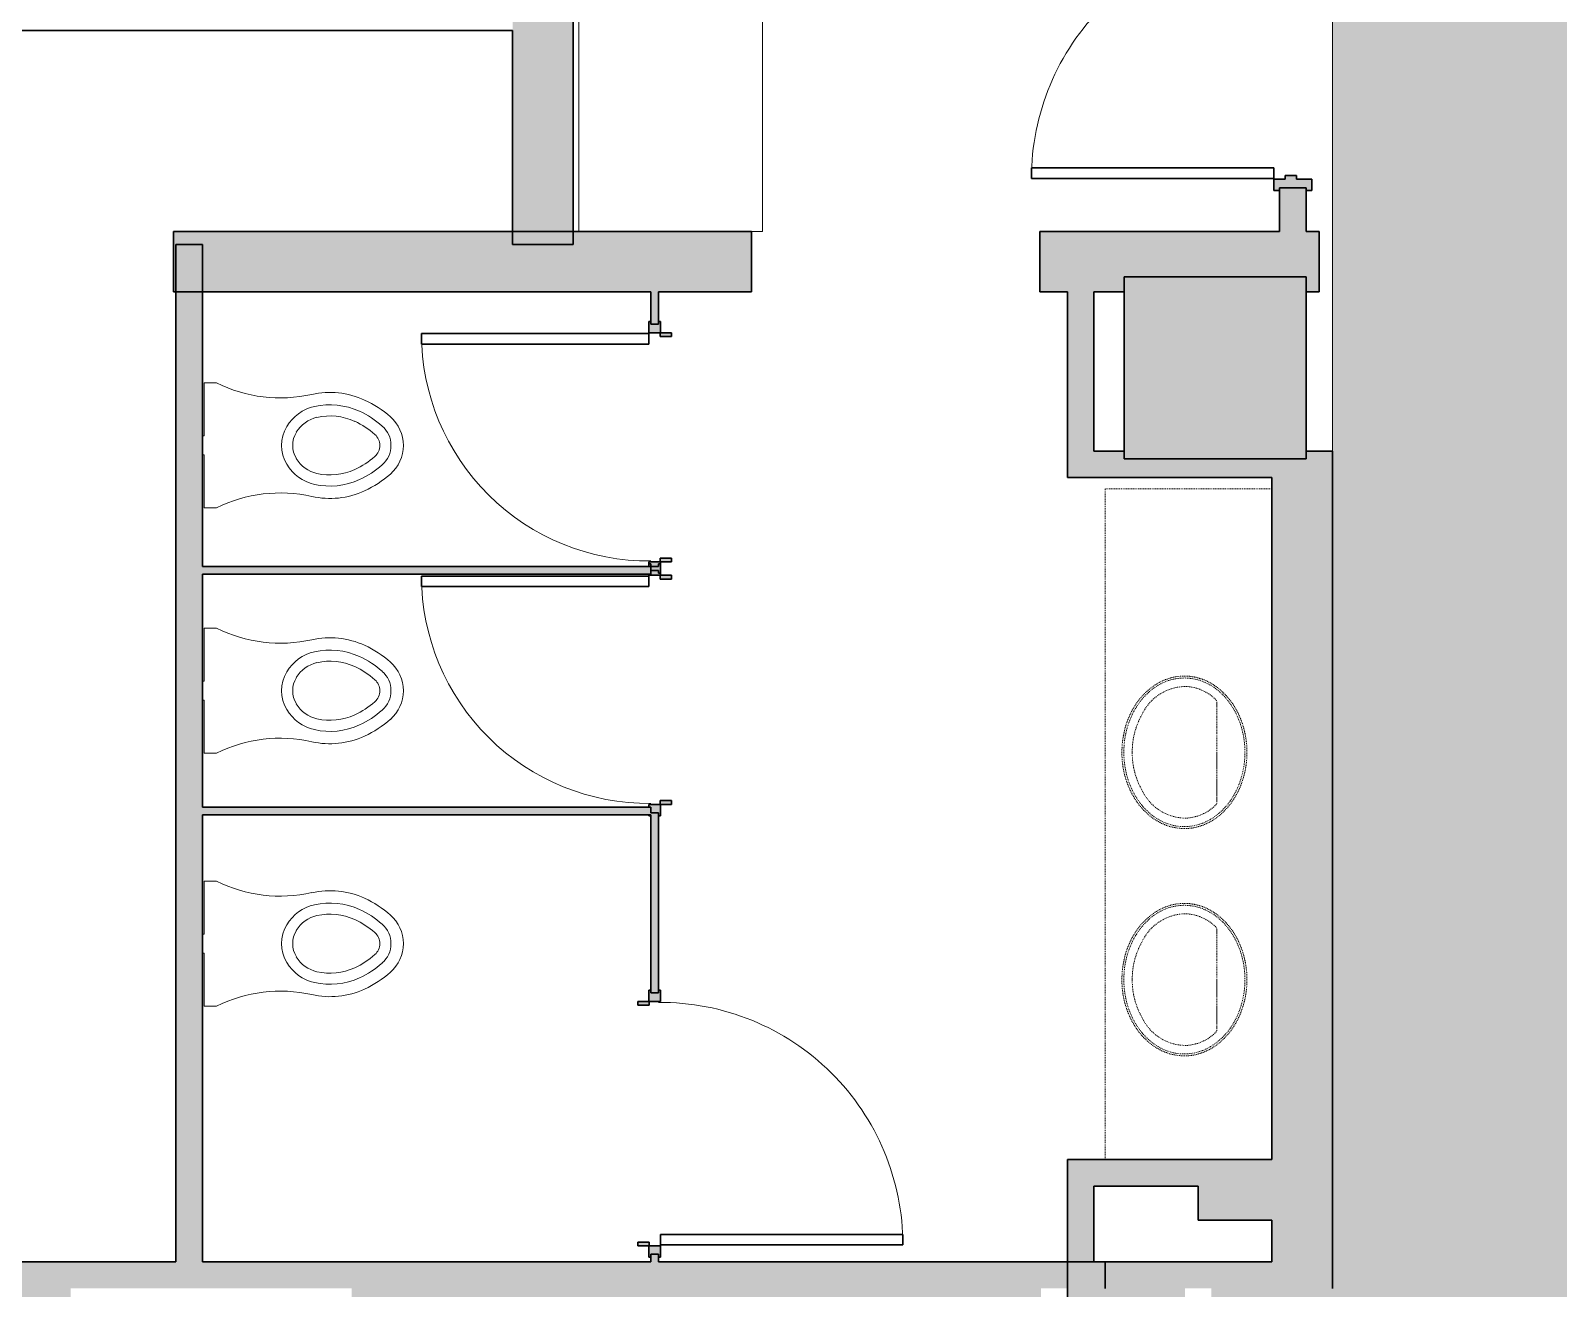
# Model space of a CAD drawing. Header units: inches. Extents: x -3744 to 107, y 238 to 2359.
# Drawn here: x -889.6 to -687.9, y 1429.9 to 1595.9 of the extents above; entities that cross this region are included whole.
import ezdxf

# ---------------------------------------------------------------- set-up
doc = ezdxf.new("R2010")
doc.units = ezdxf.units.IN
doc.header["$MEASUREMENT"] = 0
doc.linetypes.add('Demolished', pattern=[0.1875, 0.125, -0.0625])
doc.linetypes.add('IMPORT-CENTER2 _2_', pattern=[1.125, 0.75, -0.125, 0.125, -0.125])
for name, color, linetype, lineweight in [('A-DETL-GENF', 92, 'Continuous', 9), ('A-DETL-THIN', 151, 'Continuous', 9), ('A-DOOR', 31, 'Continuous', 18), ('A-Grid', 7, 'IMPORT-CENTER2 _2_', 9), ('A-WALL', 113, 'Continuous', 18), ('A-WALL-PATT', 111, 'Continuous', 18), ('core model_dwg', 8, 'Continuous', 9), ('I-WALL', 2, 'Demolished', 9), ('P-SANR-FIXT', 6, 'Demolished', 9), ('Q-CASE', 31, 'Demolished', 9), ('S-COLS', 52, 'Continuous', 18)]:
    doc.layers.add(name, color=color, linetype=linetype, lineweight=lineweight)

# ---------------------------------------------------------------- blocks, each defined once
blk = doc.blocks.new('Concrete-Rectangular-Column - 24 x 24-6974123-Level 05  DEMOLITION')
at = {"layer": 'S-COLS', "lineweight": 9}
blk.add_hatch(color=7, dxfattribs=at).paths.add_polyline_path([(12, -12), (12, 12), (-12, 12), (-12, -12), (7, -12)], flags=0)
at = {"layer": 'S-COLS', "color": 8, "lineweight": 30}
for p, q in [((12, 12), (-12, 12)), ((-12, 12), (-12, -12)), ((12, -12), (12, 12)), ((-12, -12), (12, -12))]:
    blk.add_line(p, q, dxfattribs=at)
blk = doc.blocks.new('Door - Single - Solid Door 3-V4-Level 05  DEMOLITION')
at = {"layer": 'A-DOOR'}
h = blk.add_hatch(color=10, dxfattribs=at)
h.paths.add_polyline_path([(-13.63, -0.86), (-12.13, -0.86), (-12.13, 0.64), (-11.63, 0.64), (-11.63, 2.14), (-12.13, 2.14), (-12.13, 0.68), (-13.63, 0.68), (-13.63, 0.41), (-13.26, 0.41), (-13.26, -0.59), (-13.63, -0.59)], flags=0)
h.paths.add_polyline_path([(19.62, 0.74), (19.62, 0.64), (20.12, 0.64), (20.12, -0.86), (21.62, -0.86), (21.62, -0.59), (21.24, -0.59), (21.24, 0.41), (21.62, 0.41), (21.62, 0.68), (20.12, 0.68), (20.12, 2.14), (19.62, 2.14)], flags=0)
at = {"layer": 'A-DOOR', "color": 8, "lineweight": 30}
for p, q in [((-12.13, 2.14), (-11.63, 2.14)), ((-12.13, 0.68), (-12.13, 2.14)), ((-11.63, 2.14), (-11.63, 0.64)), ((19.62, 2.14), (20.12, 2.14)), ((19.62, 0.64), (19.62, 2.14)), ((20.12, 2.14), (20.12, 0.68)), ((-13.63, 0.68), (-12.13, 0.68)), ((-13.63, 0.41), (-13.63, 0.68)), ((-12.13, 0.64), (-12.13, -0.86)), ((-11.63, 0.64), (-12.13, 0.64)), ((20.12, 0.64), (19.62, 0.64)), ((20.12, 0.68), (21.62, 0.68)), ((20.12, -0.86), (20.12, 0.64)), ((21.62, 0.68), (21.62, 0.41)), ((-13.63, -0.86), (-13.63, -0.59)), ((-12.13, -0.86), (-13.63, -0.86)), ((-10.63, -0.86), (-12.01, -0.86)), ((-12.01, -0.86), (-12.01, -32.86)), ((-10.63, -32.86), (-10.63, -0.86)), ((21.62, -0.86), (20.12, -0.86)), ((21.62, -0.59), (21.62, -0.86)), ((-12.01, -32.86), (-10.63, -32.86))]:
    blk.add_line(p, q, dxfattribs=at)
at = {"layer": 'A-DOOR', "lineweight": 9}
blk.add_arc((-12.01, -0.86), 32, 270, 0.5, dxfattribs=at)
blk = doc.blocks.new('Door - Single - Solid Door 4-V9-Level 05  DEMOLITION')
at = {"layer": 'A-DOOR'}
h = blk.add_hatch(color=10, dxfattribs=at)
h.paths.add_polyline_path([(20.62, 0.41), (20.62, 0.68), (19.12, 0.68), (19.12, 2.14), (18.62, 2.14), (18.62, 0.64), (19.12, 0.64), (19.12, -0.86), (19.49, -0.86), (19.49, -0.59), (20.24, -0.59), (20.24, 0.41), (20.49, 0.41)], flags=0)
h.paths.add_polyline_path([(20.62, -0.59), (20.49, -0.59), (20.49, -0.86), (20.62, -0.86)], flags=0)
h.paths.add_polyline_path([(-10.63, 2.14), (-11.13, 2.14), (-11.13, 0.68), (-12.63, 0.68), (-12.45, 0.55), (-12.01, 0.46), (-12.26, 0.41), (-12.26, -0.04), (-12.01, -0.32), (-12.26, -0.59), (-11.26, -0.59), (-11.26, -0.86), (-11.13, -0.86), (-11.13, 0.64), (-10.63, 0.64)], flags=0)
h.paths.add_polyline_path([(-11.51, 0.59), (-11.56, 0.55), (-11.76, 0.53)], flags=0)
h.paths.add_polyline_path([(-12.26, -0.86), (-12.26, -0.71), (-12.51, -0.77), (-12.63, -0.86), (-12.5, -0.86)], flags=0)
at = {"layer": 'A-DOOR', "color": 8, "lineweight": 30}
for p, q in [((-11.13, 2.14), (-10.63, 2.14)), ((-11.13, 0.68), (-11.13, 2.14)), ((-10.63, 2.14), (-10.63, 0.64)), ((18.62, 2.14), (19.12, 2.14)), ((18.62, 0.64), (18.62, 2.14)), ((19.12, 2.14), (19.12, 0.68)), ((-12.63, 0.68), (-11.13, 0.68)), ((-12.63, 0.41), (-12.63, 0.68)), ((-12.26, 0.41), (-12.63, 0.41)), ((-12.26, -0.59), (-12.26, 0.41)), ((-11.13, 0.64), (-11.13, -0.86)), ((-10.63, 0.64), (-11.13, 0.64)), ((19.12, 0.64), (18.62, 0.64)), ((19.12, 0.68), (20.62, 0.68)), ((19.12, -0.86), (19.12, 0.64)), ((20.62, 0.68), (20.62, 0.41)), ((-12.63, -0.59), (-12.26, -0.59)), ((-12.63, -0.86), (-12.63, -0.59)), ((-12.26, -0.86), (-12.63, -0.86)), ((-11.13, -0.86), (-11.26, -0.86)), ((-9.63, -0.86), (-11.01, -0.86)), ((-11.01, -0.86), (-11.01, -30.86)), ((-9.63, -30.86), (-9.63, -0.86)), ((19.49, -0.86), (19.12, -0.86)), ((20.62, -0.86), (20.49, -0.86)), ((20.62, -0.59), (20.62, -0.86)), ((-11.01, -30.86), (-9.63, -30.86))]:
    blk.add_line(p, q, dxfattribs=at)
at = {"layer": 'A-DOOR', "lineweight": 9}
blk.add_arc((-11.01, -0.86), 30, 270, 0.5, dxfattribs=at)
blk = doc.blocks.new('Door - Single - Solid Door 4-V10-Level 05  DEMOLITION')
at = {"layer": 'A-DOOR'}
h = blk.add_hatch(color=10, dxfattribs=at)
h.paths.add_polyline_path([(19.99, 0.46), (19.49, 0.59), (19.37, 0.68), (19.12, 0.68), (19.12, 2.14), (18.62, 2.14), (18.62, 0.64), (19.12, 0.64), (19.12, -0.86), (19.37, -0.86), (19.49, -0.77), (19.74, -0.71), (19.74, -0.59), (19.99, -0.32), (19.74, -0.04), (19.74, 0.41)], flags=0)
h.paths.add_polyline_path([(-10.63, 2.14), (-11.13, 2.14), (-11.13, 0.68), (-12.63, 0.68), (-12.63, 0.41), (-12.26, 0.41), (-12.26, -0.59), (-12.63, -0.59), (-12.63, -0.86), (-11.13, -0.86), (-11.13, 0.64), (-10.63, 0.64)], flags=0)
at = {"layer": 'A-DOOR', "color": 8, "lineweight": 30}
for p, q in [((-11.13, 2.14), (-10.63, 2.14)), ((-11.13, 0.68), (-11.13, 2.14)), ((-10.63, 2.14), (-10.63, 0.64)), ((18.62, 2.14), (19.12, 2.14)), ((18.62, 0.64), (18.62, 2.14)), ((19.12, 2.14), (19.12, 0.68)), ((-12.63, 0.68), (-11.13, 0.68)), ((-12.63, 0.41), (-12.63, 0.68)), ((-11.13, 0.64), (-11.13, -0.86)), ((-10.63, 0.64), (-11.13, 0.64)), ((19.12, 0.64), (18.62, 0.64)), ((19.12, 0.68), (20.62, 0.68)), ((19.12, -0.86), (19.12, 0.64)), ((20.24, 0.41), (20.24, -0.59)), ((20.62, 0.41), (20.24, 0.41)), ((20.62, 0.68), (20.62, 0.41)), ((-12.63, -0.86), (-12.63, -0.59)), ((-11.13, -0.86), (-12.63, -0.86)), ((-9.63, -0.86), (-11.01, -0.86)), ((-11.01, -0.86), (-11.01, -30.86)), ((-9.63, -30.86), (-9.63, -0.86)), ((19.74, -0.86), (19.12, -0.86)), ((-11.01, -30.86), (-9.63, -30.86))]:
    blk.add_line(p, q, dxfattribs=at)
at = {"layer": 'A-DOOR', "lineweight": 9}
blk.add_arc((-11.01, -0.86), 30, 270, 0.5, dxfattribs=at)
blk = doc.blocks.new('P-Toilet-Wall-3D - Wall Mount-V12-Level 05  DEMOLITION')
at = {"layer": 'P-SANR-FIXT', "linetype": 'Continuous'}
for p, q in [((-866.65, 1542.4), (-866.65, 1549.4)), ((-866.65, 1549.4), (-865.03, 1549.4)), ((-866.89, 1542.4), (-866.65, 1542.4)), ((-866.65, 1539.9), (-866.89, 1539.9)), ((-866.65, 1532.9), (-866.65, 1539.9)), ((-865.03, 1532.9), (-866.65, 1532.9))]:
    blk.add_line(p, q, dxfattribs=at)
for centre, radius, start, end in [((-856.61, 1566.25), 18.83, 243.4615, 282.704), ((-850.07, 1537.21), 10.93, 65.296, 102.704), ((-851.39, 1534.34), 14.09, 48.704, 65.296), ((-850.86, 1540.72), 5.71, 102.704, 149.296), ((-850.07, 1537.21), 9.3, 65.296, 102.704), ((-850.07, 1537.21), 7.83, 65.296, 102.704), ((-851.39, 1534.34), 12.47, 48.704, 65.296), ((-845.41, 1541.15), 5.03, 311.296, 48.704), ((-851.58, 1541.15), 4.87, 149.296, 210.704), ((-850.86, 1540.72), 4.24, 102.704, 149.296), ((-851.39, 1534.34), 11, 48.704, 65.296), ((-845.41, 1541.15), 3.4, 311.296, 48.704), ((-851.58, 1541.15), 3.4, 149.296, 210.704), ((-845.41, 1541.15), 1.93, 311.296, 48.704), ((-850.86, 1541.58), 4.24, 210.704, 257.296), ((-851.39, 1547.96), 11, 294.704, 311.296), ((-850.86, 1541.58), 5.71, 210.704, 257.296), ((-850.07, 1545.08), 7.83, 257.296, 294.704), ((-851.39, 1547.96), 12.47, 294.704, 311.296), ((-851.39, 1547.96), 14.09, 294.704, 311.296), ((-856.61, 1516.05), 18.83, 77.296, 116.5385), ((-850.07, 1545.08), 10.93, 257.296, 294.704), ((-850.07, 1545.08), 9.3, 257.296, 294.704)]:
    blk.add_arc(centre, radius, start, end, dxfattribs=at)
blk = doc.blocks.new('P-Toilet-Wall-3D - Wall Mount-V13-Level 05  DEMOLITION')
at = {"layer": 'P-SANR-FIXT', "linetype": 'Continuous'}
for p, q in [((-866.65, 1483.65), (-866.65, 1476.65)), ((-865.03, 1483.65), (-866.65, 1483.65)), ((-866.65, 1476.65), (-866.89, 1476.65)), ((-866.89, 1474.15), (-866.65, 1474.15)), ((-866.65, 1474.15), (-866.65, 1467.15)), ((-866.65, 1467.15), (-865.03, 1467.15))]:
    blk.add_line(p, q, dxfattribs=at)
for centre, radius, start, end in [((-856.61, 1500.5), 18.83, 243.4615, 282.704), ((-850.07, 1471.46), 10.93, 65.296, 102.704), ((-850.86, 1474.97), 5.71, 102.704, 149.296), ((-850.07, 1471.46), 9.3, 65.296, 102.704), ((-851.39, 1468.59), 14.09, 48.704, 65.296), ((-850.86, 1474.97), 4.24, 102.704, 149.296), ((-850.07, 1471.46), 7.83, 65.296, 102.704), ((-851.39, 1468.59), 11, 48.704, 65.296), ((-851.39, 1468.59), 12.47, 48.704, 65.296), ((-845.41, 1475.4), 5.03, 311.296, 48.704), ((-851.58, 1475.4), 4.87, 149.296, 210.704), ((-851.58, 1475.4), 3.4, 149.296, 210.704), ((-845.41, 1475.4), 1.93, 311.296, 48.704), ((-845.41, 1475.4), 3.4, 311.296, 48.704), ((-850.86, 1475.83), 5.71, 210.704, 257.296), ((-850.86, 1475.83), 4.24, 210.704, 257.296), ((-851.39, 1482.21), 11, 294.704, 311.296), ((-851.39, 1482.21), 12.47, 294.704, 311.296), ((-850.07, 1479.33), 9.3, 257.296, 294.704), ((-850.07, 1479.33), 7.83, 257.296, 294.704), ((-851.39, 1482.21), 14.09, 294.704, 311.296), ((-856.61, 1450.3), 18.83, 77.296, 116.5385), ((-850.07, 1479.33), 10.93, 257.296, 294.704)]:
    blk.add_arc(centre, radius, start, end, dxfattribs=at)
blk = doc.blocks.new('P-Lavatory-Circular - LAVATORY-2975574-Level 05  DEMOLITION')
at = {"layer": 'P-SANR-FIXT', "color": 7}
for p, q in [((-6.55, 4.28), (-6.11, 4.28)), ((-6.11, 4.28), (-6.55, 4.28)), ((-6.11, 4.28), (-4.65, 4.27)), ((-4.65, 4.27), (-6.11, 4.28)), ((-4.65, 4.27), (-3.38, 4.27)), ((-3.38, 4.27), (-4.65, 4.27)), ((-3.38, 4.27), (-2.55, 4.27)), ((-2.55, 4.27), (-3.38, 4.27)), ((-2.55, 4.27), (0.05, 4.27)), ((0.05, 4.27), (-2.55, 4.27)), ((0.05, 4.27), (1.38, 4.27)), ((1.38, 4.27), (0.05, 4.27)), ((1.38, 4.27), (2.13, 4.27)), ((2.13, 4.27), (1.38, 4.27)), ((2.13, 4.27), (3.6, 4.27)), ((3.6, 4.27), (2.13, 4.27)), ((3.6, 4.27), (4.3, 4.27)), ((4.3, 4.27), (3.6, 4.27)), ((4.3, 4.27), (4.92, 4.27)), ((4.92, 4.27), (4.3, 4.27)), ((4.92, 4.27), (5.55, 4.28)), ((5.55, 4.28), (4.92, 4.27)), ((5.55, 4.28), (5.64, 4.28)), ((5.64, 4.28), (5.55, 4.28)), ((5.64, 4.28), (5.69, 4.28)), ((5.69, 4.28), (5.64, 4.28)), ((5.69, 4.28), (6.3, 4.28)), ((6.3, 4.28), (5.69, 4.28)), ((6.3, 4.28), (6.45, 4.28)), ((6.45, 4.28), (6.3, 4.28)), ((6.45, 4.28), (6.55, 4.28)), ((6.55, 4.28), (6.45, 4.28)), ((0.13, -6.89), (-0.13, -6.89)), ((-0.13, -6.89), (0.13, -6.89))]:
    blk.add_line(p, q, dxfattribs=at)
for centre, radius, start, end in [((-2.73, -0.08), 5.97, 135.0983, 178.3066), ((-2.73, -0.08), 5.97, 135.0981, 178.3067), ((-6.56, 3.68), 0.604, 89.7857, 131.7769), ((-6.56, 3.68), 0.604, 89.7871, 131.7784), ((6.56, 3.68), 0.604, 48.2231, 90.2143), ((6.56, 3.68), 0.604, 48.2231, 90.2145), ((2.73, -0.08), 5.97, 1.6934, 44.9017), ((2.73, -0.08), 5.97, 1.6934, 44.9017), ((-2.24, 0.23), 6.45, 181.2745, 245.2065), ((-2.24, 0.23), 6.45, 181.2743, 245.2066), ((2.24, 0.23), 6.45, 294.7935, 358.7255), ((2.24, 0.23), 6.45, 294.7935, 358.7255), ((-0.13, 2.98), 9.86, 240.715, 269.9869), ((-0.13, 2.98), 9.86, 240.715, 269.987), ((0.13, 2.98), 9.86, 270.0131, 299.285), ((0.13, 2.98), 9.86, 270.0131, 299.285)]:
    blk.add_arc(centre, radius, start, end, dxfattribs=at)
blk.add_ellipse((0, 0), major_axis=(9.81, 0), ratio=0.814875, dxfattribs=at)
for points in [[(10.06, 0), (10.06, 0.3), (10.02, 0.87), (9.89, 1.58), (9.72, 2.14), (9.57, 2.56), (9.4, 2.96), (9.2, 3.36), (8.97, 3.75), (8.72, 4.13), (8.44, 4.5), (8.14, 4.86), (7.82, 5.2), (7.48, 5.53), (7.12, 5.84), (6.74, 6.14), (6.34, 6.42), (5.92, 6.68), (5.48, 6.93), (5.03, 7.15), (4.57, 7.36), (4.09, 7.55), (3.61, 7.71), (3.11, 7.86), (2.61, 7.98), (2.09, 8.08), (1.57, 8.16), (1.05, 8.22), (0.53, 8.25), (0, 8.26), (-0.53, 8.25), (-1.03, 8.22), (-1.51, 8.17), (-2.11, 8.08), (-2.72, 7.96), (-3.3, 7.8), (-3.87, 7.63), (-4.58, 7.37), (-5.37, 7), (-6.01, 6.63), (-6.49, 6.32), (-6.95, 5.98), (-7.49, 5.53), (-7.98, 5.04), (-8.33, 4.64), (-8.67, 4.21), (-9.04, 3.66), (-9.41, 2.97), (-9.7, 2.24), (-9.91, 1.51), (-10.03, 0.77), (-10.06, 0.26), (-10.06, 0)], [(-10.06, 0), (-10.06, -0.29), (-10.02, -0.87), (-9.89, -1.57), (-9.72, -2.13), (-9.57, -2.55), (-9.4, -2.96), (-9.2, -3.35), (-8.97, -3.74), (-8.72, -4.12), (-8.44, -4.49), (-8.14, -4.85), (-7.82, -5.19), (-7.48, -5.52), (-7.12, -5.84), (-6.74, -6.13), (-6.34, -6.41), (-5.92, -6.68), (-5.48, -6.92), (-5.03, -7.15), (-4.57, -7.35), (-4.09, -7.54), (-3.61, -7.71), (-3.11, -7.85), (-2.61, -7.97), (-2.09, -8.07), (-1.57, -8.15), (-1.05, -8.21), (-0.53, -8.24), (0, -8.25), (0.53, -8.24), (1.03, -8.21), (1.51, -8.16), (2.12, -8.07), (2.72, -7.95), (3.3, -7.8), (3.87, -7.62), (4.58, -7.36), (5.37, -6.99), (6.01, -6.62), (6.49, -6.31), (6.95, -5.98), (7.49, -5.53), (7.98, -5.04), (8.33, -4.63), (8.67, -4.2), (9.04, -3.65), (9.41, -2.96), (9.7, -2.24), (9.91, -1.5), (10.03, -0.76), (10.06, -0.25), (10.06, 0)]]:
    blk.add_open_spline(points, degree=3, knots=[0, 0, 0, 0, 0.033333, 0.066667, 0.083333, 0.1, 0.116667, 0.133333, 0.15, 0.166667, 0.183333, 0.2, 0.216667, 0.233333, 0.25, 0.266667, 0.283333, 0.3, 0.316667, 0.333333, 0.35, 0.366667, 0.383333, 0.4, 0.416667, 0.433333, 0.45, 0.466667, 0.483333, 0.5, 0.516667, 0.533333, 0.547917, 0.5625, 0.591667, 0.60625, 0.620833, 0.65, 0.679167, 0.708333, 0.722917, 0.7375, 0.766667, 0.795833, 0.810417, 0.825, 0.854167, 0.883333, 0.9125, 0.941667, 0.970833, 1, 1, 1, 1], dxfattribs=at)
blk = doc.blocks.new('C-Counter Top - ADJ HEIGHT-6992976-Level 05  DEMOLITION')
at = {"layer": 'Q-CASE', "linetype": 'Continuous'}
for p, q in [((-47.26, -0.75), (17.24, -0.75)), ((-47.26, -23.56), (-47.26, -25)), ((-47.26, -25), (17.24, -25))]:
    blk.add_line(p, q, dxfattribs=at)
blk = doc.blocks.new('Door - Single - Solid Door 3-7105292-Level 05  DEMOLITION')
at = {"layer": 'A-DOOR'}
h = blk.add_hatch(color=10, dxfattribs=at)
h.paths.add_polyline_path([(-13.63, 2.59), (-13.63, 1.84), (-13.26, 1.84), (-13.26, -1.66), (-13.63, -1.66), (-13.63, -2.41), (-12.13, -2.41), (-12.13, -0.41), (-11.63, -0.41), (-11.63, 1.09), (-12.13, 1.09), (-12.13, 2.59), (-13.26, 2.59)], flags=0)
h.paths.add_polyline_path([(19.62, -0.41), (20.12, -0.41), (20.12, -2.41), (21.62, -2.41), (21.62, -1.66), (21.24, -1.66), (21.24, 1.84), (21.62, 1.84), (21.62, 2.59), (20.12, 2.59), (20.12, 1.09), (19.62, 1.09), (19.62, 0.14)], flags=0)
at = {"layer": 'A-DOOR', "color": 8, "lineweight": 30}
for p, q in [((-12.01, 34.59), (-10.63, 34.59)), ((-12.01, 2.59), (-12.01, 34.59)), ((-10.63, 34.59), (-10.63, 2.59)), ((-13.63, 2.59), (-13.63, 1.84)), ((-12.13, 2.59), (-13.63, 2.59)), ((-12.13, 1.09), (-12.13, 2.59)), ((-10.63, 2.59), (-12.01, 2.59)), ((21.62, 2.59), (20.12, 2.59)), ((20.12, 2.59), (20.12, 1.09)), ((21.62, 1.84), (21.62, 2.59)), ((-11.63, 1.09), (-12.13, 1.09)), ((-11.63, -0.41), (-11.63, 1.09)), ((20.12, 1.09), (19.62, 1.09)), ((19.62, 1.09), (19.62, -0.41)), ((-13.63, -1.66), (-13.63, -2.41)), ((-12.13, -2.41), (-12.13, -0.41)), ((-12.13, -0.41), (-11.63, -0.41)), ((19.62, -0.41), (20.12, -0.41)), ((20.12, -0.41), (20.12, -2.41)), ((21.62, -2.41), (21.62, -1.66)), ((-13.63, -2.41), (-12.13, -2.41)), ((20.12, -2.41), (21.62, -2.41))]:
    blk.add_line(p, q, dxfattribs=at)
at = {"layer": 'A-DOOR', "lineweight": 9}
blk.add_arc((-12.01, 2.59), 32, 359.5, 90, dxfattribs=at)
blk = doc.blocks.new('core model_dwg_1300 Eye - 5th Floor-6996771-Level 05  DEMOLITION')
at = {"layer": 'A-Grid'}
blk.add_line((-717.72, 1540.4), (-717.72, 1696.15), dxfattribs=at)
blk = doc.blocks.new('core model_dwg-6996768-Level 05  DEMOLITION')
blk.add_blockref('core model_dwg_1300 Eye - 5th Floor-6996771-Level 05  DEMOLITION', (0, 0))

msp = doc.modelspace()

# ---------------------------------------------------------------- hatches: boundary and pattern name
at = {"layer": 'A-DETL-GENF'}
h = msp.add_hatch(color=9, dxfattribs=at)
h.paths.add_polyline_path([(13.03, 364.9), (17.53, 364.9), (17.53, 682.08), (1.53, 682.08), (1.53, 699.9), (-11.09, 699.9), (-11.09, 723.9), (1.53, 723.9), (1.53, 741.71), (17.53, 741.71), (17.53, 1043.71), (-295.09, 1043.71), (-295.09, 1026.58), (-295.24, 1026.23), (-295.59, 1026.08), (-336.59, 1026.08), (-336.59, 1010.58), (-367.41, 1010.58), (-367.41, 1041.58), (-352.09, 1041.58), (-352.09, 1083.08), (-334.47, 1083.08), (-334.47, 1325.08), (-350.47, 1325.08), (-350.47, 1342.9), (-363.09, 1342.9), (-363.09, 1366.9), (-350.47, 1366.9), (-350.47, 1384.71), (-334.47, 1384.71), (-334.47, 1685.08), (-350.47, 1685.08), (-350.47, 1702.9), (-363.09, 1702.9), (-363.09, 1726.9), (-350.47, 1726.9), (-350.47, 1744.71), (-334.47, 1744.71), (-334.47, 2045.08), (-350.47, 2045.08), (-350.47, 2067.08), (-364.09, 2067.08), (-364.09, 2080.71), (-387.53, 2080.71), (-387.53, 2096.71), (-687.9, 2096.71), (-687.9, 2080.71), (-705.72, 2080.71), (-705.72, 2068.08), (-729.72, 2068.08), (-729.72, 2080.71), (-747.53, 2080.71), (-747.53, 2096.71), (-1047.9, 2096.71), (-1047.9, 2080.71), (-1065.72, 2080.71), (-1065.72, 2068.08), (-1089.72, 2068.08), (-1089.72, 2080.71), (-1107.53, 2080.71), (-1107.53, 2096.71), (-1414.47, 2096.71), (-1414.47, 2080.71), (-1437.9, 2080.71), (-1437.9, 2061.08), (-1467.53, 2061.08), (-1467.53, 1854.9), (-2127.9, 1854.9), (-2127.9, 2061.08), (-2157.53, 2061.08), (-2157.53, 2080.71), (-2180.97, 2080.71), (-2180.97, 2096.71), (-2487.9, 2096.71), (-2487.9, 2080.71), (-2505.72, 2080.71), (-2505.72, 2068.08), (-2529.72, 2068.08), (-2529.72, 2080.71), (-2547.53, 2080.71), (-2547.53, 2096.71), (-2860.09, 2096.71), (-2860.09, 2260.21), (-3613.29, 2260.21), (-3613.29, 1886.27), (-3565.29, 1886.27), (-3565.29, 1702.15), (-3538.29, 1702.15), (-3538.29, 1641.65), (-3565.29, 1641.65), (-3565.29, 1462.15), (-3538.29, 1462.15), (-3538.29, 1401.65), (-3565.29, 1401.65), (-3565.29, 1222.15), (-3538.29, 1222.15), (-3538.29, 1161.65), (-3565.29, 1161.65), (-3565.29, 982.15), (-3538.29, 982.15), (-3538.29, 921.65), (-3565.29, 921.65), (-3565.29, 737.52), (-3613.29, 737.52), (-3613.29, 364.9), (-3212.09, 364.9), (-3212.09, 412.9), (-3027.97, 412.9), (-3027.97, 439.9), (-2967.47, 439.9), (-2967.47, 412.9), (-2787.97, 412.9), (-2787.97, 439.9), (-2727.47, 439.9), (-2727.47, 412.9), (-2547.97, 412.9), (-2547.97, 439.9), (-2487.47, 439.9), (-2487.47, 412.9), (-2307.97, 412.9), (-2307.97, 439.9), (-2247.47, 439.9), (-2247.47, 412.9), (-2067.97, 412.9), (-2067.97, 439.9), (-2007.47, 439.9), (-2007.47, 412.9), (-1827.97, 412.9), (-1827.97, 439.9), (-1767.47, 439.9), (-1767.47, 412.9), (-1587.97, 412.9), (-1587.97, 439.9), (-1527.47, 439.9), (-1527.47, 412.9), (-1347.97, 412.9), (-1347.97, 439.9), (-1287.47, 439.9), (-1287.47, 412.9), (-1107.97, 412.9), (-1107.97, 439.9), (-1047.47, 439.9), (-1047.47, 412.9), (-867.97, 412.9), (-867.97, 439.9), (-807.47, 439.9), (-807.47, 412.9), (-627.97, 412.9), (-627.97, 439.9), (-567.47, 439.9), (-567.47, 412.9), (-383.34, 412.9), (-383.34, 364.9), (-10.97, 364.9)], flags=0)
h.paths.add_polyline_path([(-3608.77, 369.4), (-3608.77, 393.4), (-3584.77, 393.4), (-3584.77, 369.4)], flags=0)
h.paths.add_polyline_path([(13.03, 376.27), (-10.97, 376.27), (-10.97, 400.27), (13.03, 400.27)], flags=0)
h.paths.add_polyline_path([(-345.72, 378.52), (-369.72, 378.52), (-369.72, 429.9), (-345.72, 429.9), (-345.72, 400.27)], flags=0)
h.paths.add_polyline_path([(-3249.72, 378.52), (-3249.72, 429.9), (-3225.72, 429.9), (-3225.72, 378.52)], flags=0)
h.paths.add_polyline_path([(-3570.14, 699.9), (-3599.66, 699.9), (-3599.66, 723.9), (-3548.29, 723.9), (-3548.29, 699.9), (-3565.29, 699.9)], flags=0)
h.paths.add_polyline_path([(-369.72, 778.9), (-369.72, 802.9), (-345.72, 802.9), (-345.72, 778.9), (-354.98, 778.9)], flags=0)
h.paths.add_polyline_path([(-717.72, 778.9), (-741.72, 778.9), (-741.72, 802.9), (-717.72, 802.9)], flags=0)
h.paths.add_polyline_path([(-1053.72, 778.9), (-1077.72, 778.9), (-1077.72, 802.9), (-1053.72, 802.9)], flags=0)
h.paths.add_polyline_path([(-1297.72, 778.9), (-1321.72, 778.9), (-1321.72, 802.9), (-1297.72, 802.9)], flags=0)
h.paths.add_polyline_path([(-1569.72, 778.9), (-1569.72, 802.9), (-1545.72, 802.9), (-1545.72, 778.9)], flags=0)
h.paths.add_polyline_path([(-1809.72, 778.9), (-1809.72, 802.9), (-1785.72, 802.9), (-1785.72, 778.9)], flags=0)
h.paths.add_polyline_path([(-2025.72, 778.9), (-2049.72, 778.9), (-2049.72, 802.9), (-2025.72, 802.9)], flags=0)
h.paths.add_polyline_path([(-2273.72, 778.9), (-2297.72, 778.9), (-2297.72, 802.9), (-2273.72, 802.9)], flags=0)
h.paths.add_polyline_path([(-2517.72, 778.9), (-2541.72, 778.9), (-2541.72, 802.9), (-2517.72, 802.9)], flags=0)
h.paths.add_polyline_path([(-2877.72, 778.9), (-2877.72, 802.9), (-2853.72, 802.9), (-2853.72, 778.9), (-2874.22, 778.9)], flags=0)
h.paths.add_polyline_path([(-3187.97, 778.9), (-3211.97, 778.9), (-3211.97, 802.9), (-3187.97, 802.9)], flags=0)
h.paths.add_polyline_path([(-859.47, 941.4), (-874.86, 941.4), (-874.86, 965.4), (-1077.72, 965.4), (-1077.72, 1080.9), (-717.72, 1080.9), (-717.72, 941.4), (-857.22, 941.4)], flags=0)
h.paths.add_polyline_path([(-2525.72, 941.4), (-2877.72, 941.4), (-2877.72, 1015.27), (-2878.47, 1015.27), (-2878.47, 1016.77), (-2876.97, 1016.77), (-2876.97, 1017.27), (-2875.47, 1017.27), (-2875.47, 1016.77), (-2873.47, 1016.77), (-2873.47, 1015.27), (-2874.22, 1015.27), (-2874.22, 1012.9), (-2850.22, 1012.9), (-2850.22, 988.9), (-2874.22, 988.9), (-2874.22, 944.9), (-2748.22, 944.9), (-2748.22, 1072.9), (-2874.22, 1072.9), (-2874.22, 1054.52), (-2873.47, 1054.52), (-2873.47, 1053.02), (-2875.47, 1053.02), (-2875.47, 1052.52), (-2876.97, 1052.52), (-2876.97, 1053.02), (-2878.47, 1053.02), (-2878.47, 1054.52), (-2877.72, 1054.52), (-2877.72, 1080.9), (-2517.72, 1080.9), (-2517.72, 941.4)], flags=0)
h.paths.add_polyline_path([(-2533.26, 944.9), (-2529.72, 944.9), (-2529.72, 967.9), (-2532.47, 967.9), (-2532.47, 972.4), (-2735.97, 972.4), (-2735.97, 945.15), (-2736.22, 945.15), (-2736.22, 944.9), (-2693.6, 944.9)], flags=0)
h.paths.add_polyline_path([(-741.72, 944.9), (-721.22, 944.9), (-721.22, 988.9), (-745.22, 988.9), (-745.22, 1012.9), (-721.22, 1012.9), (-721.22, 1077.4), (-1062.97, 1077.4), (-1062.97, 1042.4), (-1065.72, 1042.4), (-1065.72, 1003.9), (-1062.97, 1003.9), (-1062.97, 977.4), (-859.47, 977.4), (-859.47, 981.15), (-847.22, 981.15), (-847.22, 945.15), (-859.47, 945.15), (-859.47, 965.4), (-871.36, 965.4), (-871.36, 944.9), (-745.22, 944.9)], flags=0)
h.paths.add_polyline_path([(-2735.97, 975.9), (-2532.47, 975.9), (-2532.47, 1003.9), (-2529.72, 1003.9), (-2529.72, 1042.4), (-2532.47, 1042.4), (-2532.47, 1072.9), (-2735.97, 1072.9), (-2735.97, 1036.9), (-2736.22, 1036.9), (-2736.22, 981.15), (-2735.97, 981.15), (-2735.97, 976.54)], flags=0)
h.paths.add_polyline_path([(-1297.72, 1012.9), (-1321.72, 1012.9), (-1321.72, 1036.9), (-1297.72, 1036.9)], flags=0)
h.paths.add_polyline_path([(-10.97, 1013.9), (-10.97, 1037.9), (13.03, 1037.9), (13.03, 1013.9), (-1.41, 1013.9)], flags=0)
h.paths.add_polyline_path([(-1569.72, 1018.9), (-1569.72, 1042.9), (-1545.72, 1042.9), (-1545.72, 1018.9)], flags=0)
h.paths.add_polyline_path([(-3187.97, 1018.9), (-3211.97, 1018.9), (-3211.97, 1042.9), (-3187.97, 1042.9)], flags=0)
h.paths.add_polyline_path([(-1785.72, 1018.9), (-1809.72, 1018.9), (-1809.72, 1042.9), (-1785.72, 1042.9), (-1785.72, 1030.24)], flags=0)
h.paths.add_polyline_path([(-2049.72, 1018.9), (-2049.72, 1042.9), (-2025.72, 1042.9), (-2025.72, 1018.9)], flags=0)
h.paths.add_polyline_path([(-2289.72, 1018.9), (-2289.72, 1042.9), (-2265.72, 1042.9), (-2265.72, 1018.9)], flags=0)
h.paths.add_polyline_path([(-847.22, 1036.9), (-859.47, 1036.9), (-859.47, 1072.9), (-847.22, 1072.9)], flags=0)
h.paths.add_polyline_path([(-1069.72, 1561.47), (-1069.72, 1560.13), (-1062.97, 1560.13), (-1062.97, 1524.13), (-1069.72, 1524.13), (-1069.72, 1516.77), (-1068.97, 1516.77), (-1068.97, 1515.27), (-1070.47, 1515.27), (-1070.47, 1514.77), (-1071.97, 1514.77), (-1071.97, 1515.27), (-1078.47, 1515.27), (-1078.47, 1516.77), (-1077.72, 1516.77), (-1077.72, 1561.47), (-1071.31, 1561.47)], flags=0)
h.paths.add_polyline_path([(-1069.72, 1564.97), (-901.83, 1564.97), (-901.83, 1577.4), (-1069.72, 1577.4), (-1069.72, 1570.4)], flags=0)
h.paths.add_polyline_path([(-721.22, 1228.9), (-721.22, 1233.65), (-717.72, 1233.65), (-717.72, 1228.9)], flags=0)
h.paths.add_polyline_path([(-874.86, 1220.9), (-1077.72, 1220.9), (-1077.72, 1481.52), (-1078.47, 1481.52), (-1078.47, 1483.02), (-1071.97, 1483.02), (-1071.97, 1483.52), (-1070.47, 1483.52), (-1070.47, 1483.02), (-1068.97, 1483.02), (-1068.97, 1481.52), (-1069.72, 1481.52), (-1069.72, 1473.9), (-1057.58, 1473.9), (-1057.58, 1433.4), (-901.83, 1433.4), (-901.83, 1524.13), (-905.97, 1524.13), (-905.97, 1560.13), (-901.83, 1560.13), (-901.83, 1561.47), (-1069.72, 1561.47), (-1069.72, 1564.97), (-1073.22, 1564.97), (-1073.22, 1577.4), (-1078.08, 1577.4), (-1078.08, 1708.15), (-1075.22, 1708.15), (-1075.22, 1744.15), (-1062.97, 1744.15), (-1062.97, 1708.15), (-732.47, 1708.15), (-732.47, 1744.15), (-720.22, 1744.15), (-720.22, 1708.15), (-717.72, 1708.15), (-717.72, 1429.9), (-733.72, 1429.9), (-733.72, 1387.9), (-717.72, 1387.9), (-717.72, 1379.65), (-721.22, 1379.65), (-721.22, 1384.4), (-752.72, 1384.4), (-752.72, 1348.4), (-721.22, 1348.4), (-721.22, 1353.15), (-717.72, 1353.15), (-717.72, 1272.15), (-721.22, 1272.15), (-721.22, 1275.15), (-756.22, 1275.15), (-756.22, 1429.9), (-847.22, 1429.9), (-847.22, 1228.9), (-721.22, 1228.9), (-721.22, 1220.9), (-859.47, 1220.9)], flags=0)
h.paths.add_polyline_path([(-2736.22, 1220.9), (-2877.72, 1220.9), (-2877.72, 1233.27), (-2878.47, 1233.27), (-2878.47, 1234.77), (-2876.47, 1234.77), (-2876.47, 1235.27), (-2874.97, 1235.27), (-2874.97, 1234.77), (-2873.47, 1234.77), (-2873.47, 1233.27), (-2874.22, 1233.27), (-2874.22, 1228.9), (-2748.22, 1228.9), (-2748.22, 1419.9), (-2839.22, 1419.9), (-2839.22, 1275.15), (-2874.22, 1275.15), (-2874.22, 1272.52), (-2873.47, 1272.52), (-2873.47, 1271.02), (-2874.97, 1271.02), (-2874.97, 1270.52), (-2876.47, 1270.52), (-2876.47, 1271.02), (-2878.47, 1271.02), (-2878.47, 1272.52), (-2877.72, 1272.52), (-2877.72, 1352.77), (-2878.47, 1352.77), (-2878.47, 1354.27), (-2876.97, 1354.27), (-2876.97, 1354.77), (-2875.47, 1354.77), (-2875.47, 1354.27), (-2873.47, 1354.27), (-2873.47, 1352.77), (-2874.22, 1352.77), (-2874.22, 1348.4), (-2842.72, 1348.4), (-2842.72, 1384.4), (-2874.22, 1384.4), (-2874.22, 1380.02), (-2873.47, 1380.02), (-2873.47, 1378.52), (-2875.47, 1378.52), (-2875.47, 1378.02), (-2876.97, 1378.02), (-2876.97, 1378.52), (-2878.47, 1378.52), (-2878.47, 1380.02), (-2877.72, 1380.02), (-2877.72, 1387.9), (-2861.72, 1387.9), (-2861.72, 1429.9), (-2877.72, 1429.9), (-2877.72, 1566.27), (-2878.47, 1566.27), (-2878.47, 1567.77), (-2877.72, 1567.77), (-2877.72, 1604.02), (-2878.47, 1604.02), (-2878.47, 1605.52), (-2877.72, 1605.52), (-2877.72, 1652.52), (-2878.47, 1652.52), (-2878.47, 1654.02), (-2877.72, 1654.02), (-2877.72, 1690.27), (-2878.47, 1690.27), (-2878.47, 1691.77), (-2877.72, 1691.77), (-2877.72, 1788.15), (-2517.72, 1788.15), (-2517.72, 1517.52), (-2516.97, 1517.52), (-2516.97, 1516.02), (-2523.47, 1516.02), (-2523.47, 1515.52), (-2524.97, 1515.52), (-2524.97, 1516.02), (-2526.47, 1516.02), (-2526.47, 1517.52), (-2525.72, 1517.52), (-2525.72, 1521.9), (-2693.6, 1521.9), (-2693.6, 1433.4), (-2537.85, 1433.4), (-2537.85, 1473.9), (-2525.72, 1473.9), (-2525.72, 1478.27), (-2526.47, 1478.27), (-2526.47, 1479.77), (-2524.97, 1479.77), (-2524.97, 1480.27), (-2523.47, 1480.27), (-2523.47, 1479.77), (-2516.97, 1479.77), (-2516.97, 1478.27), (-2517.72, 1478.27), (-2517.72, 1393.19), (-2516.97, 1393.19), (-2516.97, 1391.69), (-2518.47, 1391.69), (-2518.47, 1391.19), (-2519.97, 1391.19), (-2519.97, 1391.69), (-2526.47, 1391.69), (-2526.47, 1393.19), (-2525.72, 1393.19), (-2525.72, 1403.82), (-2549.78, 1403.82), (-2549.78, 1403.07), (-2551.28, 1403.07), (-2551.28, 1404.57), (-2551.78, 1404.57), (-2551.78, 1406.57), (-2551.28, 1406.57), (-2551.28, 1408.07), (-2549.78, 1408.07), (-2549.78, 1407.32), (-2544.72, 1407.32), (-2544.72, 1429.4), (-2544.22, 1429.4), (-2544.22, 1429.9), (-2607.72, 1429.9), (-2607.72, 1407.32), (-2601.15, 1407.32), (-2601.15, 1408.07), (-2599.65, 1408.07), (-2599.65, 1406.57), (-2599.15, 1406.57), (-2599.15, 1404.57), (-2599.65, 1404.57), (-2599.65, 1403.07), (-2601.15, 1403.07), (-2601.15, 1403.82), (-2607.72, 1403.82), (-2607.72, 1325.9), (-2525.72, 1325.9), (-2525.72, 1353.94), (-2526.47, 1353.94), (-2526.47, 1355.44), (-2519.97, 1355.44), (-2519.97, 1355.94), (-2518.47, 1355.94), (-2518.47, 1355.44), (-2516.97, 1355.44), (-2516.97, 1353.94), (-2517.72, 1353.94), (-2517.72, 1220.9), (-2693.6, 1220.9)], flags=0)
h.paths.add_polyline_path([(-2532.47, 1228.9), (-2532.47, 1259.4), (-2525.72, 1259.4), (-2525.72, 1317.9), (-2744.72, 1317.9), (-2744.72, 1259.4), (-2735.97, 1259.4), (-2735.97, 1228.9), (-2545.26, 1228.9)], flags=0)
h.paths.add_polyline_path([(-1062.97, 1228.9), (-859.47, 1228.9), (-859.47, 1259.4), (-850.72, 1259.4), (-850.72, 1317.9), (-1069.72, 1317.9), (-1069.72, 1259.4), (-1062.97, 1259.4)], flags=0)
h.paths.add_polyline_path([(-752.72, 1287.4), (-721.22, 1287.4), (-721.22, 1344.9), (-752.72, 1344.9), (-752.72, 1305.65)], flags=0)
h.paths.add_polyline_path([(-2859.92, 1287.4), (-2842.72, 1287.4), (-2842.72, 1344.9), (-2874.22, 1344.9), (-2874.22, 1287.4), (-2869.5, 1287.4)], flags=0)
h.paths.add_polyline_path([(-2693.6, 1325.9), (-2611.22, 1325.9), (-2611.22, 1429.9), (-2711.12, 1429.9), (-2711.12, 1417.65), (-2744.72, 1417.65), (-2744.72, 1325.9)], flags=0)
h.paths.add_polyline_path([(-984.22, 1325.9), (-850.72, 1325.9), (-850.72, 1417.65), (-884.31, 1417.65), (-884.31, 1429.9), (-984.22, 1429.9), (-984.22, 1326.24)], flags=0)
h.paths.add_polyline_path([(-1061.73, 1325.9), (-987.72, 1325.9), (-987.72, 1403.82), (-994.65, 1403.82), (-994.65, 1407.32), (-987.72, 1407.32), (-987.72, 1429.9), (-1051.22, 1429.9), (-1051.22, 1407.32), (-1045.28, 1407.32), (-1045.28, 1403.82), (-1069.72, 1403.82), (-1069.72, 1325.9), (-1069, 1325.9)], flags=0)
h.paths.add_polyline_path([(-750.1, 1387.9), (-737.22, 1387.9), (-737.22, 1429.9), (-752.72, 1429.9), (-752.72, 1423.9), (-742.14, 1423.9), (-742.14, 1405.9), (-752.72, 1405.9), (-752.72, 1387.9)], flags=0)
h.paths.add_polyline_path([(-2842.72, 1387.9), (-2842.72, 1405.9), (-2853.29, 1405.9), (-2853.29, 1423.9), (-2842.72, 1423.9), (-2842.72, 1429.9), (-2858.22, 1429.9), (-2858.22, 1387.9)], flags=0)
h.paths.add_polyline_path([(-1461.72, 1402.9), (-1461.72, 1426.9), (-1437.72, 1426.9), (-1437.72, 1402.9)], flags=0)
h.paths.add_polyline_path([(-1809.72, 1402.9), (-1809.72, 1426.9), (-1785.72, 1426.9), (-1785.72, 1402.9)], flags=0)
h.paths.add_polyline_path([(-2133.53, 1402.9), (-2157.53, 1402.9), (-2157.53, 1426.9), (-2133.49, 1426.9), (-2133.49, 1402.9)], flags=0)
h.paths.add_polyline_path([(-3187.97, 1402.9), (-3211.97, 1402.9), (-3211.97, 1426.9), (-3187.97, 1426.9)], flags=0)
h.paths.add_polyline_path([(-2785.09, 1423.4), (-2748.22, 1423.4), (-2748.22, 1429.9), (-2839.22, 1429.9), (-2839.22, 1423.4), (-2824.25, 1423.4)], flags=0)
h.paths.add_polyline_path([(-2534.35, 1433.4), (-2525.72, 1433.4), (-2525.72, 1470.4), (-2534.35, 1470.4), (-2534.35, 1433.57)], flags=0)
h.paths.add_polyline_path([(-1069.72, 1433.4), (-1061.08, 1433.4), (-1061.08, 1470.4), (-1069.72, 1470.4), (-1069.72, 1433.98)], flags=0)
h.paths.add_polyline_path([(-2640.23, 1525.4), (-2640.23, 1561.47), (-2693.6, 1561.47), (-2693.6, 1560.13), (-2689.47, 1560.13), (-2689.47, 1525.4)], flags=0)
h.paths.add_polyline_path([(-2573.83, 1525.4), (-2532.47, 1525.4), (-2532.47, 1560.13), (-2525.72, 1560.13), (-2525.72, 1561.47), (-2602.12, 1561.47), (-2602.12, 1525.4), (-2580.11, 1525.4)], flags=0)
h.paths.add_polyline_path([(-2636.73, 1525.4), (-2605.62, 1525.4), (-2605.62, 1561.47), (-2636.73, 1561.47), (-2636.73, 1526.76)], flags=0)
h.paths.add_polyline_path([(-2595.22, 1564.97), (-2525.72, 1564.97), (-2525.72, 1577.9), (-2693.6, 1577.9), (-2693.6, 1564.97), (-2602.12, 1564.97)], flags=0)
h.paths.add_polyline_path([(-2862.97, 1708.15), (-2532.47, 1708.15), (-2532.47, 1744.15), (-2525.72, 1744.15), (-2525.72, 1776.15), (-2874.22, 1776.15), (-2874.22, 1744.15), (-2862.97, 1744.15)], flags=0)
h.paths.add_polyline_path([(-3187.97, 1738.9), (-3211.97, 1738.9), (-3211.97, 1762.9), (-3187.97, 1762.9)], flags=0)
h.paths.add_polyline_path([(-1437.9, 1793.9), (-1461.9, 1793.9), (-1461.9, 1817.9), (-1437.72, 1817.9), (-1437.72, 1793.9)], flags=0)
h.paths.add_polyline_path([(-1785.72, 1793.9), (-1809.72, 1793.9), (-1809.72, 1817.9), (-1785.72, 1817.9)], flags=0)
h.paths.add_polyline_path([(-2157.53, 1793.9), (-2157.53, 1817.9), (-2133.53, 1817.9), (-2133.53, 1793.9), (-2157.49, 1793.9)], flags=0)
h.paths.add_polyline_path([(-3599.66, 1899.9), (-3599.66, 1923.9), (-3548.29, 1923.9), (-3548.29, 1899.9), (-3567.04, 1899.9)], flags=0)
h.paths.add_polyline_path([(-2877.72, 2067.08), (-2889.66, 2067.08), (-2889.66, 2091.08), (-2865.66, 2091.08), (-2865.66, 2067.08)], flags=0)
h.paths.add_polyline_path([(-3211.97, 2067.08), (-3211.97, 2091.08), (-3187.97, 2091.08), (-3187.97, 2067.08)], flags=0)
h.paths.add_polyline_path([(-3187.97, 2231.21), (-3211.97, 2231.21), (-3211.97, 2255.21), (-3187.97, 2255.21)], flags=0)
h.paths.add_polyline_path([(-3599.66, 2231.71), (-3608.47, 2231.71), (-3608.47, 2255.71), (-3584.47, 2255.71), (-3584.47, 2231.71)], flags=0)
h.paths.add_polyline_path([(-2889.66, 2234.71), (-2889.72, 2234.71), (-2889.72, 2258.71), (-2865.72, 2258.71), (-2865.72, 2234.71)], flags=0)
at = {"layer": 'A-WALL-PATT', "lineweight": 9}
h = msp.add_hatch(color=7, dxfattribs=at)
h.paths.add_polyline_path([(-817.97, 1567.65), (-817.97, 1644.79), (-825.97, 1644.79), (-825.97, 1569.4), (-818.41, 1569.4)], flags=0)
h.paths.add_polyline_path([(-817.97, 1687.59), (-817.97, 1696.15), (-825.97, 1696.15), (-825.97, 1687.59), (-820.89, 1687.59)], flags=0)
h = msp.add_hatch(color=7, dxfattribs=at)
h.paths.add_polyline_path([(-724.72, 1569.4), (-721.22, 1569.4), (-721.22, 1575.15), (-724.72, 1575.15)], flags=0)
h.paths.add_polyline_path([(-724.72, 1609.65), (-721.22, 1609.65), (-721.22, 1655.9), (-724.72, 1655.9), (-724.72, 1623.85)], flags=0)
h.paths.add_polyline_path([(-724.72, 1690.4), (-721.22, 1690.4), (-721.22, 1696.15), (-724.72, 1696.15), (-724.72, 1694.4)], flags=0)
h = msp.add_hatch(color=7, dxfattribs=at)
h.paths.add_polyline_path([(-745.22, 1561.4), (-745.22, 1563.4), (-721.22, 1563.4), (-721.22, 1561.4), (-719.47, 1561.4), (-719.47, 1569.4), (-756.34, 1569.4), (-756.34, 1561.4), (-749.22, 1561.4)], flags=0)
h.paths.add_polyline_path([(-825.97, 1561.4), (-794.4, 1561.4), (-794.4, 1569.4), (-817.97, 1569.4), (-817.97, 1567.65), (-818.41, 1569.4), (-870.72, 1569.4), (-870.72, 1561.4)], flags=0)
for points in [[(-870.39, 1433.4), (-866.89, 1433.4), (-866.89, 1561.4), (-870.39, 1561.4), (-870.39, 1447.46)], [(-752.72, 1540.4), (-749.22, 1540.4), (-749.22, 1561.4), (-752.72, 1561.4), (-752.72, 1540.92)], [(-725.72, 1536.9), (-725.72, 1539.4), (-745.22, 1539.4), (-745.22, 1540.4), (-752.72, 1540.4), (-752.72, 1536.9), (-729.19, 1536.9)], [(-725.72, 1429.9), (-717.72, 1429.9), (-717.72, 1540.4), (-721.22, 1540.4), (-721.22, 1539.4), (-725.72, 1539.4), (-725.72, 1433.4)], [(-866.89, 1524.15), (-807.72, 1524.15), (-807.72, 1525.15), (-866.89, 1525.15)], [(-866.89, 1492.4), (-807.72, 1492.4), (-807.72, 1493.4), (-866.89, 1493.4)], [(-742.05, 1443.4), (-735.47, 1443.4), (-735.47, 1446.9), (-749.22, 1446.9), (-749.22, 1443.4), (-743.31, 1443.4)], [(-725.72, 1438.9), (-725.72, 1446.9), (-735.47, 1446.9), (-735.47, 1438.9), (-729.19, 1438.9)], [(-725.72, 1429.9), (-725.72, 1433.4), (-747.72, 1433.4), (-749.22, 1432.78), (-749.22, 1429.9), (-729.19, 1429.9)]]:
    msp.add_hatch(color=7, dxfattribs=at).paths.add_polyline_path(points, flags=0)
h = msp.add_hatch(color=7, dxfattribs=at)
h.paths.add_polyline_path([(-806.72, 1433.4), (-806.72, 1434.4), (-807.72, 1434.4), (-807.72, 1433.4)], flags=0)
h.paths.add_polyline_path([(-806.72, 1468.9), (-806.72, 1492.65), (-807.72, 1492.65), (-807.72, 1468.9)], flags=0)
h.paths.add_polyline_path([(-806.72, 1557.15), (-806.72, 1561.4), (-807.72, 1561.4), (-807.72, 1557.15)], flags=0)
h = msp.add_hatch(color=7, dxfattribs=at)
h.paths.add_polyline_path([(-752.72, 1429.9), (-750.27, 1432.35), (-752.72, 1431.34)], flags=0)
h.paths.add_polyline_path([(-749.22, 1433.4), (-749.22, 1446.9), (-752.72, 1446.9), (-752.72, 1433.4)], flags=0)
h = msp.add_hatch(color=7, dxfattribs=at)
h.paths.add_polyline_path([(-752.72, 1429.9), (-752.72, 1431.34), (-750.27, 1432.35)], flags=0)
h.paths.add_polyline_path([(-820.89, 1429.9), (-749.22, 1429.9), (-749.22, 1432.78), (-747.72, 1433.4), (-1069.72, 1433.4), (-1069.72, 1429.9), (-847.22, 1429.9)], flags=0)

# ---------------------------------------------------------------- linework, layer by layer
at = {"layer": 'A-DETL-THIN'}
msp.add_line((-717.72, 1708.15), (-717.72, 1429.9), dxfattribs=at)
at = {"layer": 'A-WALL', "color": 8, "lineweight": 30}
for p, q in [((-817.97, 1567.65), (-817.97, 1644.79)), ((-825.97, 1595.9), (-825.97, 1567.65)), ((-794.4, 1569.4), (-870.72, 1569.4)), ((-870.72, 1569.4), (-870.72, 1561.4)), ((-794.4, 1561.4), (-794.4, 1569.4)), ((-724.72, 1569.4), (-756.34, 1569.4)), ((-756.34, 1569.4), (-756.34, 1561.4)), ((-719.47, 1569.4), (-721.22, 1569.4)), ((-719.47, 1561.4), (-719.47, 1569.4)), ((-825.97, 1567.65), (-817.97, 1567.65)), ((-870.72, 1561.4), (-807.72, 1561.4)), ((-806.72, 1561.4), (-794.4, 1561.4)), ((-756.34, 1561.4), (-752.72, 1561.4)), ((-749.22, 1561.4), (-745.22, 1561.4)), ((-721.22, 1561.4), (-719.47, 1561.4)), ((-717.72, 1540.4), (-721.22, 1540.4)), ((-717.72, 1429.9), (-717.72, 1540.4)), ((-725.72, 1536.9), (-725.72, 1446.9)), ((-725.72, 1446.9), (-735.47, 1446.9)), ((-735.47, 1443.4), (-735.47, 1438.9)), ((-735.47, 1438.9), (-725.72, 1438.9)), ((-725.72, 1438.9), (-725.72, 1433.4))]:
    msp.add_line(p, q, dxfattribs=at)
at = {"layer": 'I-WALL', "color": 8, "linetype": 'Continuous', "lineweight": 30}
for p, q in [((-893.96, 1595.9), (-825.97, 1595.9)), ((-724.72, 1575.15), (-724.72, 1569.4)), ((-721.22, 1575.15), (-724.72, 1575.15)), ((-721.22, 1569.4), (-721.22, 1575.15)), ((-870.39, 1567.65), (-870.39, 1433.4)), ((-866.89, 1567.65), (-870.39, 1567.65)), ((-866.89, 1525.15), (-866.89, 1567.65)), ((-807.72, 1561.4), (-807.72, 1557.15)), ((-806.72, 1557.15), (-806.72, 1561.4)), ((-752.72, 1561.4), (-752.72, 1536.9)), ((-749.22, 1540.4), (-749.22, 1561.4)), ((-807.72, 1557.15), (-806.72, 1557.15)), ((-745.22, 1540.4), (-749.22, 1540.4)), ((-752.72, 1536.9), (-725.72, 1536.9)), ((-807.72, 1525.15), (-866.89, 1525.15)), ((-807.72, 1524.15), (-807.72, 1525.15)), ((-866.89, 1524.15), (-807.72, 1524.15)), ((-866.89, 1493.4), (-866.89, 1524.15)), ((-807.72, 1493.4), (-866.89, 1493.4)), ((-807.72, 1492.65), (-807.72, 1493.4)), ((-806.72, 1492.65), (-807.72, 1492.65)), ((-806.72, 1468.9), (-806.72, 1492.65)), ((-866.89, 1492.4), (-807.72, 1492.4)), ((-866.89, 1433.4), (-866.89, 1492.4)), ((-807.72, 1492.4), (-807.72, 1468.9)), ((-807.72, 1468.9), (-806.72, 1468.9)), ((-735.47, 1446.9), (-752.72, 1446.9)), ((-752.72, 1387.9), (-752.72, 1446.9)), ((-749.22, 1433.4), (-749.22, 1443.4)), ((-749.22, 1443.4), (-735.47, 1443.4)), ((-807.72, 1434.4), (-807.72, 1433.4)), ((-806.72, 1434.4), (-807.72, 1434.4)), ((-806.72, 1433.4), (-806.72, 1434.4)), ((-870.39, 1433.4), (-1057.58, 1433.4)), ((-807.72, 1433.4), (-866.89, 1433.4)), ((-725.72, 1433.4), (-806.72, 1433.4)), ((-747.72, 1429.9), (-747.72, 1433.4))]:
    msp.add_line(p, q, dxfattribs=at)
at = {"layer": 'Q-CASE', "color": 7}
for p, q in [((-725.72, 1535.4), (-747.72, 1535.4)), ((-747.72, 1535.4), (-747.72, 1446.9))]:
    msp.add_line(p, q, dxfattribs=at)

# ---------------------------------------------------------------- block references
at = {"layer": 'A-DOOR'}
for name, p, rotation in [('Door - Single - Solid Door 3-7105292-Level 05  DEMOLITION', (-722.88, 1588.4), 89.99999999999993), ('Door - Single - Solid Door 4-V10-Level 05  DEMOLITION', (-807.13, 1544.89), 269.9999999999999), ('Door - Single - Solid Door 4-V9-Level 05  DEMOLITION', (-807.13, 1512.89), 269.9999999999999), ('Door - Single - Solid Door 3-V4-Level 05  DEMOLITION', (-807.3, 1447.65), 89.99999999999993)]:
    msp.add_blockref(name, p, dxfattribs=dict(at, rotation=rotation))
at = {"layer": 'core model_dwg', "color": 7}
msp.add_blockref('core model_dwg-6996768-Level 05  DEMOLITION', (0, 0), dxfattribs=at)
msp.add_blockref('core model_dwg-6996768-Level 05  DEMOLITION', (0, 0), dxfattribs=at)
at = {"layer": 'P-SANR-FIXT', "linetype": 'Continuous'}
for name, p in [('P-Toilet-Wall-3D - Wall Mount-V12-Level 05  DEMOLITION', (0, 0)), ('P-Toilet-Wall-3D - Wall Mount-V12-Level 05  DEMOLITION', (0, -32.37)), ('P-Toilet-Wall-3D - Wall Mount-V13-Level 05  DEMOLITION', (0, 0))]:
    msp.add_blockref(name, p, dxfattribs=at)
at = {"layer": 'P-SANR-FIXT', "color": 7}
for p, rotation in [((-737.28, 1500.65), 269.9999999999993), ((-737.28, 1470.65), 269.999999999999)]:
    msp.add_blockref('P-Lavatory-Circular - LAVATORY-2975574-Level 05  DEMOLITION', p, dxfattribs=dict(at, rotation=rotation))
at = {"layer": 'Q-CASE', "linetype": 'Continuous', "rotation": 89.99999999999991}
msp.add_blockref('C-Counter Top - ADJ HEIGHT-6992976-Level 05  DEMOLITION', (-817.97, 1616.66), dxfattribs=at)
at = {"layer": 'S-COLS', "lineweight": 9}
msp.add_blockref('Concrete-Rectangular-Column - 24 x 24-6974123-Level 05  DEMOLITION', (-733.22, 1551.4), dxfattribs=at)

doc.saveas('drawing.dxf')
